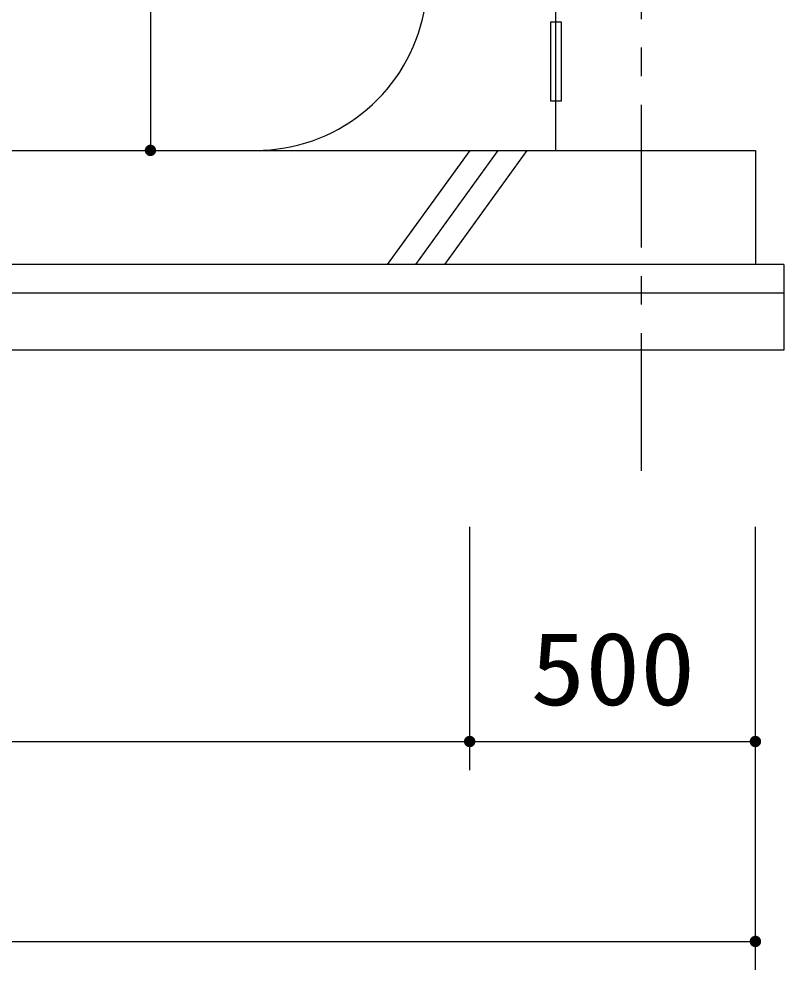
# Model space of a CAD drawing. Units: millimetres, scale not verified. Extents: x -14850 to 14850, y -10500 to 10500.
# Drawn here: x 924 to 2262, y -6554 to -4889 of the extents above; entities that cross this region are included whole.
import ezdxf
from ezdxf.enums import TextEntityAlignment as Align

# ---------------------------------------------------------------- set-up
doc = ezdxf.new("R2010")
doc.units = ezdxf.units.MM
doc.header["$LTSCALE"] = 50
doc.linetypes.add('CHAIN1', pattern=[8, 5, -1, 1, -1])
for name, color, linetype, lineweight in [('0-1_0-0', 3, 'Continuous', 25), ('0-2_0-1', 5, 'Continuous', 25), ('0-5_0-5', 5, 'Continuous', 25)]:
    doc.layers.add(name, color=color, linetype=linetype, lineweight=lineweight)
doc.styles.add('ＭＳ ゴシック', font='')
doc.styles.get('ＭＳ ゴシック').set_extended_font_data('MS Gothic')

msp = doc.modelspace()

# ---------------------------------------------------------------- linework, layer by layer
at = {"layer": '0-1_0-0'}
msp.add_line((86.85, -5118.8), (1338.09, -5118.8), dxfattribs=at)
for centre, radius, start, end in [((-1287.38, -4188.8), 3000, 346.50659, 359.42703), ((1338.09, -4818.8), 300, 270, 346.50659)]:
    msp.add_arc(centre, radius, start, end, dxfattribs=at)
at = {"layer": '0-2_0-1', "color": 2, "linetype": 'CHAIN1'}
msp.add_line((2012.47, -2638.8), (2012.47, -5679.92), dxfattribs=at)
at = {"layer": '0-2_0-1', "color": 2}
for p, q in [((1153.84, -3668.8), (1153.84, -5118.8)), ((-487.53, -5118.8), (2212.47, -5118.8)), ((1712.47, -5118.8), (1568.14, -5318.8)), ((1618.14, -5318.8), (1762.47, -5118.8)), ((1812.47, -5118.8), (1668.14, -5318.8)), ((2212.47, -5118.8), (2212.47, -5318.8)), ((2262.47, -5318.8), (-837.53, -5318.8)), ((2262.47, -5368.8), (-837.53, -5368.8)), ((1712.47, -6203.76), (1712.47, -5777.94)), ((2212.47, -6553.76), (2212.47, -5777.94)), ((-287.53, -6153.76), (1712.47, -6153.76)), ((1712.47, -6153.76), (2212.47, -6153.76)), ((-787.53, -6503.76), (2212.47, -6503.76))]:
    msp.add_line(p, q, dxfattribs=at)
msp.add_lwpolyline([(2262.47, -5318.8), (2262.47, -5468.8), (-837.53, -5468.8)], dxfattribs=at)
at = {"layer": '0-2_0-1'}
for points in [[(1143.84, -5118.8), (1153.84, -5108.8), (1153.84, -5118.8)], [(1143.86, -5118.17), (1153.84, -5108.8), (1143.84, -5118.8)], [(1144.01, -5116.92), (1153.84, -5108.8), (1143.86, -5118.17)], [(1144.32, -5115.71), (1153.84, -5108.8), (1144.01, -5116.92)], [(1144.79, -5114.54), (1153.84, -5108.8), (1144.32, -5115.71)], [(1145.39, -5113.44), (1153.84, -5108.8), (1144.79, -5114.54)], [(1146.13, -5112.42), (1153.84, -5108.8), (1145.39, -5113.44)], [(1146.99, -5111.51), (1153.84, -5108.8), (1146.13, -5112.42)], [(1147.96, -5110.71), (1153.84, -5108.8), (1146.99, -5111.51)], [(1149.02, -5110.03), (1153.84, -5108.8), (1147.96, -5110.71)], [(1150.15, -5109.5), (1153.84, -5108.8), (1149.02, -5110.03)], [(1150.15, -5109.5), (1152.58, -5108.88), (1153.84, -5108.8)], [(1151.35, -5109.11), (1152.58, -5108.88), (1150.15, -5109.5)], [(1153.84, -5108.8), (1163.52, -5116.31), (1153.84, -5118.8)], [(1153.84, -5108.8), (1163.13, -5115.11), (1163.52, -5116.31)], [(1153.84, -5108.8), (1162.6, -5113.98), (1163.13, -5115.11)], [(1153.84, -5108.8), (1161.93, -5112.92), (1162.6, -5113.98)], [(1153.84, -5108.8), (1161.13, -5111.95), (1161.93, -5112.92)], [(1153.84, -5108.8), (1160.21, -5111.09), (1161.13, -5111.95)], [(1153.84, -5108.8), (1159.19, -5110.35), (1160.21, -5111.09)], [(1153.84, -5108.8), (1158.09, -5109.75), (1159.19, -5110.35)], [(1153.84, -5108.8), (1156.93, -5109.29), (1158.09, -5109.75)], [(1153.84, -5108.8), (1155.71, -5108.97), (1156.93, -5109.29)], [(1153.84, -5108.8), (1154.46, -5108.82), (1155.71, -5108.97)], [(1143.91, -5120.05), (1143.84, -5118.8), (1153.84, -5118.8)], [(1143.91, -5120.05), (1153.84, -5118.8), (1144.15, -5121.28)], [(1144.15, -5121.28), (1153.84, -5118.8), (1144.54, -5122.48)], [(1144.54, -5122.48), (1153.84, -5118.8), (1145.07, -5123.61)], [(1145.07, -5123.61), (1153.84, -5118.8), (1145.75, -5124.67)], [(1145.75, -5124.67), (1153.84, -5118.8), (1146.55, -5125.64)], [(1146.55, -5125.64), (1153.84, -5118.8), (1147.46, -5126.5)], [(1147.46, -5126.5), (1153.84, -5118.8), (1148.48, -5127.24)], [(1148.48, -5127.24), (1153.84, -5118.8), (1149.58, -5127.84)], [(1149.58, -5127.84), (1153.84, -5118.8), (1150.75, -5128.31)], [(1150.75, -5128.31), (1153.84, -5118.8), (1151.96, -5128.62)], [(1151.96, -5128.62), (1153.84, -5118.8), (1153.21, -5128.78)], [(1153.21, -5128.78), (1153.84, -5118.8), (1153.84, -5128.8)], [(1153.84, -5118.8), (1163.52, -5116.31), (1163.76, -5117.54)], [(1153.84, -5118.8), (1163.76, -5117.54), (1163.84, -5118.8)], [(1153.84, -5118.8), (1158.65, -5127.56), (1153.84, -5128.8)], [(1153.84, -5118.8), (1159.71, -5126.89), (1158.65, -5127.56)], [(1153.84, -5118.8), (1160.68, -5126.09), (1159.71, -5126.89)], [(1153.84, -5118.8), (1161.54, -5125.17), (1160.68, -5126.09)], [(1153.84, -5118.8), (1162.28, -5124.15), (1161.54, -5125.17)], [(1153.84, -5118.8), (1162.88, -5123.05), (1162.28, -5124.15)], [(1153.84, -5118.8), (1163.35, -5121.89), (1162.88, -5123.05)], [(1153.84, -5118.8), (1163.66, -5120.67), (1163.35, -5121.89)], [(1153.84, -5118.8), (1163.82, -5119.42), (1163.66, -5120.67)], [(1153.84, -5118.8), (1163.84, -5118.8), (1163.82, -5119.42)], [(1153.84, -5128.8), (1158.65, -5127.56), (1157.52, -5128.09)], [(1153.84, -5128.8), (1157.52, -5128.09), (1155.09, -5128.72)], [(1155.09, -5128.72), (1157.52, -5128.09), (1156.32, -5128.48)], [(1702.47, -6153.76), (1712.47, -6143.76), (1712.47, -6153.76)], [(1702.49, -6153.13), (1712.47, -6143.76), (1702.47, -6153.76)], [(1702.79, -6156.25), (1702.47, -6153.76), (1712.47, -6153.76)], [(1702.55, -6155.01), (1702.47, -6153.76), (1702.79, -6156.25)], [(1702.65, -6151.88), (1712.47, -6143.76), (1702.49, -6153.13)], [(1702.96, -6150.67), (1712.47, -6143.76), (1702.65, -6151.88)], [(1702.79, -6156.25), (1712.47, -6153.76), (1703.18, -6157.44)], [(1703.42, -6149.5), (1712.47, -6143.76), (1702.96, -6150.67)], [(1703.18, -6157.44), (1712.47, -6153.76), (1703.71, -6158.58)], [(1704.03, -6148.4), (1712.47, -6143.76), (1703.42, -6149.5)], [(1703.71, -6158.58), (1712.47, -6153.76), (1704.38, -6159.64)], [(1704.77, -6147.38), (1712.47, -6143.76), (1704.03, -6148.4)], [(1704.38, -6159.64), (1712.47, -6153.76), (1705.18, -6160.6)], [(1705.63, -6146.47), (1712.47, -6143.76), (1704.77, -6147.38)], [(1705.18, -6160.6), (1712.47, -6153.76), (1706.1, -6161.46)], [(1706.6, -6145.67), (1712.47, -6143.76), (1705.63, -6146.47)], [(1706.1, -6161.46), (1712.47, -6153.76), (1707.11, -6162.2)], [(1707.66, -6145), (1712.47, -6143.76), (1706.6, -6145.67)], [(1707.11, -6162.2), (1712.47, -6153.76), (1708.22, -6162.81)], [(1707.66, -6145), (1711.22, -6143.84), (1712.47, -6143.76)], [(1708.79, -6144.46), (1711.22, -6143.84), (1707.66, -6145)], [(1708.22, -6162.81), (1712.47, -6153.76), (1709.38, -6163.27)], [(1708.79, -6144.46), (1709.99, -6144.07), (1711.22, -6143.84)], [(1709.38, -6163.27), (1712.47, -6153.76), (1710.6, -6163.58)], [(1710.6, -6163.58), (1712.47, -6153.76), (1711.85, -6163.74)], [(1711.85, -6163.74), (1712.47, -6153.76), (1712.47, -6163.76)], [(1712.47, -6143.76), (1721.77, -6150.08), (1712.47, -6153.76)], [(1712.47, -6143.76), (1721.24, -6148.94), (1721.77, -6150.08)], [(1712.47, -6143.76), (1720.56, -6147.88), (1721.24, -6148.94)], [(1712.47, -6143.76), (1719.76, -6146.91), (1720.56, -6147.88)], [(1712.47, -6143.76), (1718.85, -6146.05), (1719.76, -6146.91)], [(1712.47, -6143.76), (1717.83, -6145.32), (1718.85, -6146.05)], [(1712.47, -6143.76), (1716.73, -6144.71), (1717.83, -6145.32)], [(1712.47, -6143.76), (1715.56, -6144.25), (1716.73, -6144.71)], [(1712.47, -6143.76), (1714.35, -6143.94), (1715.56, -6144.25)], [(1712.47, -6143.76), (1713.1, -6143.78), (1714.35, -6143.94)], [(1712.47, -6153.76), (1721.77, -6150.08), (1722.16, -6151.27)], [(1712.47, -6153.76), (1722.16, -6151.27), (1722.39, -6152.51)], [(1712.47, -6153.76), (1722.39, -6152.51), (1722.47, -6153.76)], [(1712.47, -6153.76), (1718.35, -6161.85), (1712.47, -6163.76)], [(1712.47, -6153.76), (1719.32, -6161.05), (1718.35, -6161.85)], [(1712.47, -6153.76), (1720.18, -6160.13), (1719.32, -6161.05)], [(1712.47, -6153.76), (1720.92, -6159.12), (1720.18, -6160.13)], [(1712.47, -6153.76), (1721.52, -6158.02), (1720.92, -6159.12)], [(1712.47, -6153.76), (1721.98, -6156.85), (1721.52, -6158.02)], [(1712.47, -6153.76), (1722.3, -6155.63), (1721.98, -6156.85)], [(1712.47, -6153.76), (1722.45, -6154.39), (1722.3, -6155.63)], [(1712.47, -6153.76), (1722.47, -6153.76), (1722.45, -6154.39)], [(2202.47, -6153.76), (2212.47, -6143.76), (2212.47, -6153.76)], [(2202.49, -6153.13), (2212.47, -6143.76), (2202.47, -6153.76)], [(2202.79, -6156.25), (2202.47, -6153.76), (2212.47, -6153.76)], [(2202.55, -6155.01), (2202.47, -6153.76), (2202.79, -6156.25)], [(2202.65, -6151.88), (2212.47, -6143.76), (2202.49, -6153.13)], [(2202.96, -6150.67), (2212.47, -6143.76), (2202.65, -6151.88)], [(2202.79, -6156.25), (2212.47, -6153.76), (2203.18, -6157.44)], [(2203.43, -6149.5), (2212.47, -6143.76), (2202.96, -6150.67)], [(2203.18, -6157.44), (2212.47, -6153.76), (2203.71, -6158.58)], [(2204.03, -6148.4), (2212.47, -6143.76), (2203.43, -6149.5)], [(2203.71, -6158.58), (2212.47, -6153.76), (2204.38, -6159.64)], [(2204.77, -6147.38), (2212.47, -6143.76), (2204.03, -6148.4)], [(2204.38, -6159.64), (2212.47, -6153.76), (2205.18, -6160.6)], [(2205.63, -6146.47), (2212.47, -6143.76), (2204.77, -6147.38)], [(2205.18, -6160.6), (2212.47, -6153.76), (2206.1, -6161.46)], [(2206.6, -6145.67), (2212.47, -6143.76), (2205.63, -6146.47)], [(2206.1, -6161.46), (2212.47, -6153.76), (2207.12, -6162.2)], [(2206.6, -6145.67), (2211.22, -6143.84), (2212.47, -6143.76)], [(2207.66, -6145), (2211.22, -6143.84), (2206.6, -6145.67)], [(2207.12, -6162.2), (2212.47, -6153.76), (2208.22, -6162.81)], [(2207.66, -6145), (2209.99, -6144.07), (2211.22, -6143.84)], [(2208.79, -6144.46), (2209.99, -6144.07), (2207.66, -6145)], [(2208.22, -6162.81), (2212.47, -6153.76), (2209.38, -6163.27)], [(2209.38, -6163.27), (2212.47, -6153.76), (2210.6, -6163.58)], [(2210.6, -6163.58), (2212.47, -6153.76), (2211.85, -6163.74)], [(2211.85, -6163.74), (2212.47, -6153.76), (2212.47, -6163.76)], [(2212.47, -6143.76), (2221.77, -6150.08), (2212.47, -6153.76)], [(2212.47, -6143.76), (2221.24, -6148.94), (2221.77, -6150.08)], [(2212.47, -6143.76), (2220.56, -6147.88), (2221.24, -6148.94)], [(2212.47, -6143.76), (2219.76, -6146.91), (2220.56, -6147.88)], [(2212.47, -6143.76), (2218.85, -6146.05), (2219.76, -6146.91)], [(2212.47, -6143.76), (2217.83, -6145.32), (2218.85, -6146.05)], [(2212.47, -6143.76), (2216.73, -6144.71), (2217.83, -6145.32)], [(2212.47, -6143.76), (2215.56, -6144.25), (2216.73, -6144.71)], [(2212.47, -6143.76), (2214.35, -6143.94), (2215.56, -6144.25)], [(2212.47, -6143.76), (2213.1, -6143.78), (2214.35, -6143.94)], [(2212.47, -6153.76), (2221.77, -6150.08), (2222.16, -6151.27)], [(2212.47, -6153.76), (2222.16, -6151.27), (2222.4, -6152.51)], [(2212.47, -6153.76), (2222.4, -6152.51), (2222.47, -6153.76)], [(2212.47, -6153.76), (2219.32, -6161.05), (2212.47, -6163.76)], [(2212.47, -6153.76), (2220.18, -6160.13), (2219.32, -6161.05)], [(2212.47, -6153.76), (2220.92, -6159.12), (2220.18, -6160.13)], [(2212.47, -6153.76), (2221.52, -6158.02), (2220.92, -6159.12)], [(2212.47, -6153.76), (2221.98, -6156.85), (2221.52, -6158.02)], [(2212.47, -6153.76), (2222.3, -6155.63), (2221.98, -6156.85)], [(2212.47, -6153.76), (2222.45, -6154.39), (2222.3, -6155.63)], [(2212.47, -6153.76), (2222.47, -6153.76), (2222.45, -6154.39)], [(1712.47, -6163.76), (1718.35, -6161.85), (1717.29, -6162.52)], [(1712.47, -6163.76), (1717.29, -6162.52), (1713.73, -6163.68)], [(1713.73, -6163.68), (1717.29, -6162.52), (1716.15, -6163.06)], [(1713.73, -6163.68), (1716.15, -6163.06), (1714.96, -6163.44)], [(2212.47, -6163.76), (2219.32, -6161.05), (2218.35, -6161.85)], [(2212.47, -6163.76), (2218.35, -6161.85), (2213.73, -6163.68)], [(2213.73, -6163.68), (2218.35, -6161.85), (2217.29, -6162.52)], [(2213.73, -6163.68), (2217.29, -6162.52), (2214.96, -6163.44)], [(2214.96, -6163.44), (2217.29, -6162.52), (2216.16, -6163.06)], [(2202.47, -6503.76), (2212.47, -6493.76), (2212.47, -6503.76)], [(2202.49, -6503.13), (2212.47, -6493.76), (2202.47, -6503.76)], [(2202.79, -6506.25), (2202.47, -6503.76), (2212.47, -6503.76)], [(2202.55, -6505.01), (2202.47, -6503.76), (2202.79, -6506.25)], [(2202.65, -6501.88), (2212.47, -6493.76), (2202.49, -6503.13)], [(2202.96, -6500.67), (2212.47, -6493.76), (2202.65, -6501.88)], [(2202.79, -6506.25), (2212.47, -6503.76), (2203.18, -6507.44)], [(2203.43, -6499.5), (2212.47, -6493.76), (2202.96, -6500.67)], [(2203.18, -6507.44), (2212.47, -6503.76), (2203.71, -6508.58)], [(2204.03, -6498.4), (2212.47, -6493.76), (2203.43, -6499.5)], [(2203.71, -6508.58), (2212.47, -6503.76), (2204.38, -6509.64)], [(2204.77, -6497.38), (2212.47, -6493.76), (2204.03, -6498.4)], [(2204.38, -6509.64), (2212.47, -6503.76), (2205.18, -6510.6)], [(2205.63, -6496.47), (2212.47, -6493.76), (2204.77, -6497.38)], [(2205.18, -6510.6), (2212.47, -6503.76), (2206.1, -6511.46)], [(2206.6, -6495.67), (2212.47, -6493.76), (2205.63, -6496.47)], [(2206.1, -6511.46), (2212.47, -6503.76), (2207.12, -6512.2)], [(2206.6, -6495.67), (2211.22, -6493.84), (2212.47, -6493.76)], [(2207.66, -6495), (2211.22, -6493.84), (2206.6, -6495.67)], [(2207.12, -6512.2), (2212.47, -6503.76), (2208.22, -6512.81)], [(2207.66, -6495), (2209.99, -6494.07), (2211.22, -6493.84)], [(2208.79, -6494.46), (2209.99, -6494.07), (2207.66, -6495)], [(2208.22, -6512.81), (2212.47, -6503.76), (2209.38, -6513.27)], [(2209.38, -6513.27), (2212.47, -6503.76), (2210.6, -6513.58)], [(2210.6, -6513.58), (2212.47, -6503.76), (2211.85, -6513.74)], [(2211.85, -6513.74), (2212.47, -6503.76), (2212.47, -6513.76)], [(2212.47, -6493.76), (2221.77, -6500.08), (2212.47, -6503.76)], [(2212.47, -6493.76), (2221.24, -6498.94), (2221.77, -6500.08)], [(2212.47, -6493.76), (2220.56, -6497.88), (2221.24, -6498.94)], [(2212.47, -6493.76), (2219.76, -6496.91), (2220.56, -6497.88)], [(2212.47, -6493.76), (2218.85, -6496.05), (2219.76, -6496.91)], [(2212.47, -6493.76), (2217.83, -6495.32), (2218.85, -6496.05)], [(2212.47, -6493.76), (2216.73, -6494.71), (2217.83, -6495.32)], [(2212.47, -6493.76), (2215.56, -6494.25), (2216.73, -6494.71)], [(2212.47, -6493.76), (2214.35, -6493.94), (2215.56, -6494.25)], [(2212.47, -6493.76), (2213.1, -6493.78), (2214.35, -6493.94)], [(2212.47, -6503.76), (2221.77, -6500.08), (2222.16, -6501.27)], [(2212.47, -6503.76), (2222.16, -6501.27), (2222.4, -6502.51)], [(2212.47, -6503.76), (2222.4, -6502.51), (2222.47, -6503.76)], [(2212.47, -6503.76), (2219.32, -6511.05), (2212.47, -6513.76)], [(2212.47, -6503.76), (2220.18, -6510.13), (2219.32, -6511.05)], [(2212.47, -6503.76), (2220.92, -6509.12), (2220.18, -6510.13)], [(2212.47, -6503.76), (2221.52, -6508.02), (2220.92, -6509.12)], [(2212.47, -6503.76), (2221.98, -6506.85), (2221.52, -6508.02)], [(2212.47, -6503.76), (2222.3, -6505.63), (2221.98, -6506.85)], [(2212.47, -6503.76), (2222.45, -6504.39), (2222.3, -6505.63)], [(2212.47, -6503.76), (2222.47, -6503.76), (2222.45, -6504.39)], [(2212.47, -6513.76), (2219.32, -6511.05), (2218.35, -6511.85)], [(2212.47, -6513.76), (2218.35, -6511.85), (2213.73, -6513.68)], [(2213.73, -6513.68), (2218.35, -6511.85), (2217.29, -6512.52)], [(2213.73, -6513.68), (2217.29, -6512.52), (2214.96, -6513.44)], [(2214.96, -6513.44), (2217.29, -6512.52), (2216.16, -6513.06)]]:
    msp.add_solid(points, dxfattribs=at)
at = {"layer": '0-5_0-5', "color": 7}
msp.add_line((1862.47, -4818.8), (1862.47, -5118.8), dxfattribs=at)
msp.add_lwpolyline([(1853.71, -4894.23), (1853.71, -5031.78), (1873.36, -5031.78), (1873.36, -4894.23)], close=True, dxfattribs=at)

# ---------------------------------------------------------------- texts
at = {"layer": '0-2_0-1', "color": 4, "style": 'ＭＳ ゴシック', "width": 1.1}
msp.add_text('500', height=128.4, dxfattribs=at).set_placement((1818.72, -6128.76), align=Align.BOTTOM_LEFT)

doc.saveas('drawing.dxf')
